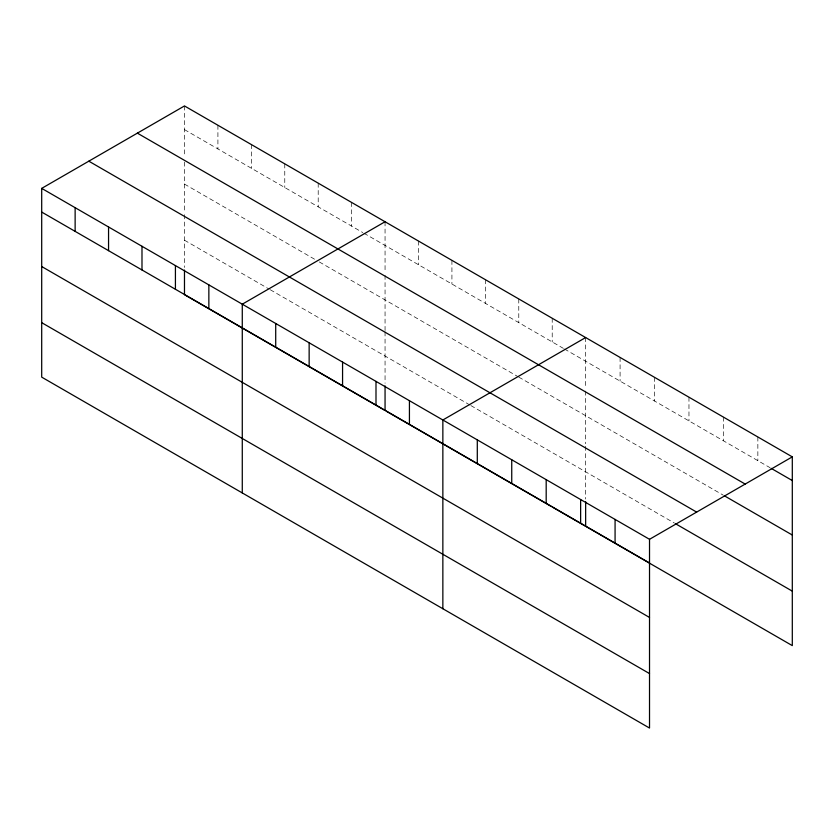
<?xml version="1.0" encoding="UTF-8"?>
<svg xmlns="http://www.w3.org/2000/svg" width="834" height="834" viewBox="0 0 834 834"><rect width="100%" height="100%" fill="white"/><g stroke="black" fill="none" stroke-linecap="round" stroke-linejoin="round"><path stroke-width="0.63" stroke-dasharray="4.17 3.13" d="M184.481 129.624L362.78 232.561M363.895 233.207L563.357 348.362M564.472 349.008L770.074 467.718M184.481 184.095L314.856 259.374M319.318 261.949L517.664 376.468M518.779 377.104L723.412 495.25M184.481 240.223L269.173 289.117M270.289 289.763L469.75 404.917M470.866 405.564L674.529 523.147M757.856 436.985L757.856 460.66M723.412 417.094L723.412 440.779M688.967 397.213L688.967 420.889M654.523 377.322L654.523 401.008M620.089 357.442L620.089 381.117M585.645 337.551L585.645 388.467M585.645 391.063L585.645 443.771M585.645 446.315L585.645 499.066M552.212 318.254L552.212 341.93M518.779 298.958L518.779 322.633M485.357 279.651L485.357 303.336M451.924 260.354L451.924 284.029M418.491 241.047L418.491 264.732M385.058 221.75L385.058 272.666M385.058 275.262L385.058 330.514M385.058 331.796L385.058 383.265M351.635 202.453L351.635 226.129M318.202 183.146L318.202 206.832M284.769 163.85L284.769 187.525M251.347 144.553L251.347 168.228M217.914 125.246L217.914 148.932M184.481 105.949L184.481 156.865M184.481 162.057L184.481 212.159M184.481 214.713L184.481 267.464"/><path stroke-width="1.25" d="M41.7 188.38L649.519 539.306L649.519 728.051L41.7 377.135L41.7 188.38L184.481 105.949L792.3 456.865L792.3 645.62L552.212 506.999M385.058 221.75L242.277 304.191L242.277 492.936M585.645 337.551L442.854 419.992L442.854 608.737M649.519 539.306L792.3 456.865M771.189 468.364L792.3 480.551M137.36 133.148L745.179 484.074M724.527 495.886L792.3 535.021M88.821 161.181L696.64 512.097M675.634 523.794L792.3 591.139M41.7 212.065L649.519 562.981M386.173 411.141L551.097 506.363M41.7 266.536L649.519 617.452M41.7 322.664L649.519 673.58M615.075 519.415L615.075 543.101M585.645 501.661L585.645 526.306M580.631 499.535L580.631 523.21M546.187 479.644L546.187 503.329M511.742 459.763L511.742 483.439M477.298 439.872L477.298 463.558M409.431 400.685L409.431 424.37M385.058 385.861L385.058 410.505L184.481 294.694L184.481 270.06M375.998 381.388L375.998 405.063M342.566 362.092L342.566 385.767M309.143 342.784L309.143 366.47M275.71 323.488L275.71 347.163M208.854 284.884L208.854 308.57M175.421 265.587L175.421 289.262M141.988 246.28L141.988 269.966M108.556 226.984L108.556 250.659M75.133 207.687L75.133 231.362"/></g></svg>
